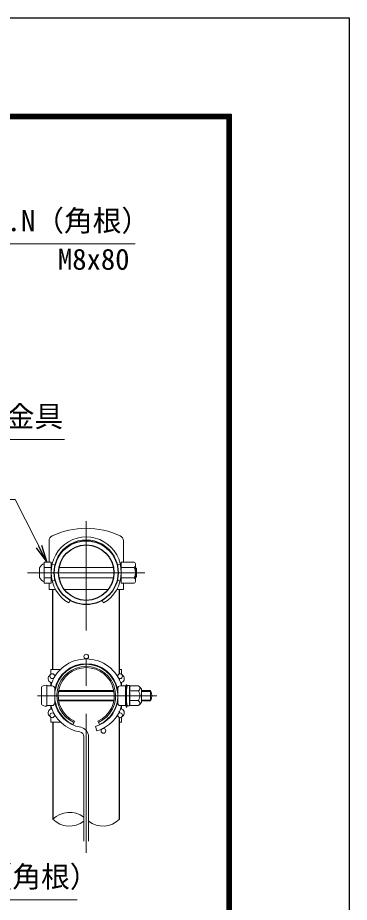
# Model space of a CAD drawing. Units: millimetres, scale not verified. Extents: x -4200 to 4200, y -2970 to 2970.
# Drawn here: x 3442 to 4200, y 949 to 2970 of the extents above; entities that cross this region are included whole.
import ezdxf
from ezdxf.enums import TextEntityAlignment as Align

# ---------------------------------------------------------------- set-up
doc = ezdxf.new("R2010")
doc.units = ezdxf.units.MM
doc.header["$LTSCALE"] = 10
doc.linetypes.add('USER1', pattern=[50.8, 31.75, -6.35, 6.35, -6.35])
for name, color, linetype, lineweight in [('0-3_D-STR1', 1, 'Continuous', 25), ('0-4_D-BMK', 2, 'USER1', 13), ('0-5_D-STR2', 7, 'Continuous', 13), ('0-6_D-STR-DIM', 7, 'Continuous', 13), ('0-7_D-STR3', 3, 'Continuous', 13), ('0-B_D-STR-TXT', 7, 'Continuous', 13), ('0-C_D-TTL', 7, 'Continuous', 25)]:
    doc.layers.add(name, color=color, linetype=linetype, lineweight=lineweight)
doc.layers.add('0-9_0', color=7, linetype='Continuous')
doc.styles.add('ＭＳ ゴシック', font='')
doc.styles.get('ＭＳ ゴシック').set_extended_font_data('MS Gothic')

# ---------------------------------------------------------------- blocks, each defined once
blk = doc.blocks.new('A$Cb6e87afd')
at = {"layer": '0-5_D-STR2'}
for p, q in [((69.73, -513.83), (80.01, -548.32)), ((-18, -1386.67), (-18, -591.35)), ((18, -1386.67), (18, -591.35))]:
    blk.add_line(p, q, dxfattribs=at)
for centre in [(0, 18), (-258.08, -131), (258.08, -131), (-258.08, -429), (258.08, -429), (131.19, -547.57)]:
    blk.add_circle(centre, 18, dxfattribs=at)
for centre, radius, start, end in [((0, -280), 280, 15.53679, 164.46321), ((0, -280), 244, 10.38886, 169.61114), ((0, -280), 244, 190.38886, 260.16066), ((0, -280), 244, 286.60421, 349.61114), ((0, -280), 280, 195.53679, 260.16066), ((0, -280), 280, 286.60421, 344.46321), ((-54, -591.35), 72, 0, 80.16066), ((-54, -591.35), 36, 0, 80.16066)]:
    blk.add_arc(centre, radius, start, end, dxfattribs=at)
blk = doc.blocks.new('_Open')
at = {"layer": '0-9_0'}
blk.add_line((-10, 1.667), (0, 0), dxfattribs=at)
blk.add_lwpolyline([(-10, -1.667), (0, 0), (-10, 0)], dxfattribs=at)

msp = doc.modelspace()

# ---------------------------------------------------------------- linework, layer by layer
at = {"layer": '0-3_D-STR1'}
for p, q in [((3522.71, 1481.24), (3522.71, 1664.24)), ((3675.11, 1471.2), (3675.11, 1664.24)), ((3675.11, 1456.59), (3675.11, 1460.68)), ((3675.11, 1382.18), (3675.11, 1385.89)), ((3522.71, 1361.24), (3522.71, 1139.24)), ((3675.11, 1139.24), (3675.11, 1371.28))]:
    msp.add_line(p, q, dxfattribs=at)
for radius in [72.9, 63.3]:
    msp.add_circle((3598.91, 1702.34), radius, dxfattribs=at)
at = {"layer": '0-4_D-BMK'}
for p, q in [((3598.91, 1062.56), (3598.91, 1820.24)), ((3465.14, 1702.34), (3732.68, 1702.34)), ((3487.59, 1421.24), (3760.2, 1421.24))]:
    msp.add_line(p, q, dxfattribs=at)
at = {"layer": '0-6_D-STR-DIM'}
for centre, start, end in [((3560.81, 1100.9), 52.7739, 134.81854), ((3560.81, 1177.58), 225.18146, 307.2261), ((3637.01, 1177.58), 232.7739, 314.81854)]:
    msp.add_arc(centre, 54.05, start, end, dxfattribs=at)
at = {"layer": '0-7_D-STR3'}
for p, q in [((3514.01, 1726.64), (3514.01, 1774.85)), ((3683.81, 1726.64), (3683.81, 1774.85)), ((3503.21, 1726.64), (3519.11, 1726.64)), ((3503.21, 1678.04), (3503.21, 1726.64)), ((3519.11, 1726.64), (3519.11, 1678.04)), ((3527.68, 1719.95), (3520.98, 1721.61)), ((3670.13, 1719.95), (3676.37, 1721.49)), ((3708.71, 1726.64), (3678.71, 1726.64)), ((3678.71, 1726.64), (3678.71, 1678.04)), ((3711.71, 1683.64), (3711.71, 1720.68)), ((3492.11, 1691.27), (3492.11, 1713.41)), ((3503.21, 1714.49), (3519.11, 1714.49)), ((3536.76, 1714.34), (3661.06, 1714.34)), ((3708.71, 1714.49), (3678.71, 1714.49)), ((3711.71, 1712.31), (3714.11, 1712.31)), ((3503.21, 1690.19), (3519.11, 1690.19)), ((3503.21, 1678.04), (3519.11, 1678.04)), ((3514.01, 1664.24), (3514.01, 1678.04)), ((3528.14, 1684.84), (3521.44, 1683.19)), ((3536.76, 1690.34), (3661.06, 1690.34)), ((3669.68, 1684.84), (3676.37, 1683.19)), ((3708.71, 1690.19), (3678.71, 1690.19)), ((3708.71, 1678.04), (3678.71, 1678.04)), ((3683.81, 1664.24), (3683.81, 1678.04)), ((3711.71, 1691.02), (3714.11, 1692.37)), ((3514.01, 1664.24), (3528.79, 1664.24)), ((3548.36, 1664.24), (3649.46, 1664.24)), ((3683.81, 1664.24), (3669.02, 1664.24)), ((3562.63, 1639.11), (3559.19, 1633.13)), ((3635.19, 1639.11), (3638.62, 1633.13)), ((3540.12, 1481.24), (3517.91, 1481.24)), ((3517.91, 1469.99), (3517.91, 1481.24)), ((3559.11, 1481.24), (3556.98, 1481.24)), ((3675.11, 1481.24), (3679.91, 1481.24)), ((3679.91, 1469.99), (3679.91, 1481.24)), ((3496.91, 1440.8), (3496.91, 1401.68)), ((3508.91, 1397.24), (3508.91, 1445.24)), ((3508.91, 1443.74), (3520.91, 1443.74)), ((3517.91, 1443.49), (3517.91, 1451.24)), ((3517.91, 1446.77), (3517.91, 1445.02)), ((3526.91, 1404.74), (3526.91, 1437.74)), ((3670.91, 1437.74), (3670.91, 1404.74)), ((3676.91, 1443.74), (3688.91, 1443.74)), ((3679.91, 1443.49), (3679.91, 1451.24)), ((3688.91, 1443.74), (3688.91, 1398.74)), ((3690.45, 1442.08), (3688.91, 1436.78)), ((3688.91, 1436.78), (3688.91, 1405.7)), ((3690.45, 1446.4), (3690.45, 1442.08)), ((3690.45, 1446.4), (3691.95, 1446.4)), ((3691.01, 1434.72), (3692.17, 1444.21)), ((3691.01, 1434.72), (3691.01, 1407.72)), ((3691.95, 1446.4), (3691.95, 1442.08)), ((3697.48, 1444.47), (3692.47, 1444.47)), ((3697.6, 1421.22), (3697.6, 1444.4)), ((3697.9, 1443.74), (3697.76, 1444.25)), ((3717.99, 1443.76), (3697.9, 1443.76)), ((3725.51, 1436.24), (3725.51, 1406.24)), ((3526.91, 1433.24), (3527.91, 1433.24)), ((3526.91, 1431.21), (3527.6, 1431.21)), ((3535.49, 1431.21), (3662.33, 1431.21)), ((3535.84, 1433.24), (3661.98, 1433.24)), ((3669.9, 1433.24), (3670.91, 1433.24)), ((3670.21, 1431.21), (3670.91, 1431.21)), ((3690.41, 1433.39), (3691.01, 1433.39)), ((3691.01, 1433.39), (3691.01, 1409.09)), ((3717.99, 1432.5), (3697.6, 1432.5)), ((3697.6, 1421.22), (3697.6, 1398.05)), ((3725.51, 1433.24), (3745.91, 1433.24)), ((3725.51, 1431.21), (3745.91, 1431.21)), ((3745.91, 1433.24), (3745.91, 1409.24)), ((3508.91, 1398.74), (3520.91, 1398.74)), ((3517.91, 1391.24), (3517.91, 1398.99)), ((3526.91, 1411.27), (3527.6, 1411.27)), ((3526.97, 1409.24), (3527.91, 1409.24)), ((3535.49, 1411.27), (3662.33, 1411.27)), ((3535.84, 1409.24), (3661.98, 1409.24)), ((3669.9, 1409.24), (3670.85, 1409.24)), ((3670.21, 1411.27), (3670.91, 1411.27)), ((3676.91, 1398.74), (3688.91, 1398.74)), ((3679.91, 1391.24), (3679.91, 1398.99)), ((3690.45, 1399.72), (3688.91, 1405.7)), ((3690.41, 1409.09), (3691.01, 1409.09)), ((3690.41, 1405.7), (3691.95, 1399.72)), ((3691.01, 1407.72), (3692.17, 1398.23)), ((3691.95, 1399.72), (3691.95, 1395.4)), ((3697.41, 1397.97), (3692.47, 1397.97)), ((3717.99, 1409.98), (3697.6, 1409.98)), ((3717.99, 1398.72), (3697.9, 1398.72)), ((3725.51, 1411.27), (3745.91, 1411.27)), ((3725.51, 1409.24), (3745.91, 1409.24)), ((3517.91, 1361.24), (3517.91, 1372.5)), ((3540.12, 1361.24), (3517.91, 1361.24)), ((3559.11, 1361.24), (3556.98, 1361.24)), ((3568.91, 1355.79), (3572.16, 1362.88)), ((3628.91, 1355.79), (3625.66, 1362.88)), ((3675.11, 1361.24), (3679.91, 1361.24)), ((3679.91, 1361.24), (3679.91, 1372.5))]:
    msp.add_line(p, q, dxfattribs=at)
for points in [[(3711.71, 1692.37), (3714.11, 1692.37), (3714.11, 1712.31), (3711.71, 1713.66)], [(3691.95, 1442.08), (3690.41, 1436.78), (3690.41, 1405.7)], [(3690.45, 1399.72), (3690.45, 1395.4), (3691.95, 1395.4)]]:
    msp.add_lwpolyline(points, dxfattribs=at)
for centre, radius, start, end in [((3598.91, 1620.74), 183, 64.95813, 115.04187), ((3526.91, 1774.85), 12.9, 115.04187, 180), ((3598.91, 1704.31), 79.82, 358.58736, 181.41264), ((3670.91, 1774.85), 12.9, 0, 64.95813), ((3598.91, 1704.31), 72.92, 358.58736, 181.41264), ((3512.27, 1702.26), 23.04, 113.15662, 151.05168), ((3704.06, 1720.57), 7.65, 307.42505, 52.57495), ((3598.91, 1702.34), 79.8, 180, 240.15373), ((3598.91, 1702.34), 79.8, 299.84627, 0), ((3685.6, 1702.34), 26.1, 332.26063, 27.73937), ((3512.27, 1702.42), 23.04, 208.94832, 246.84338), ((3704.09, 1684.12), 7.63, 307.21089, 52.78911), ((3598.91, 1421.24), 72, 294.62432, 245.37568), ((3598.91, 1421.24), 67.2, 294.62432, 245.37568), ((3598.91, 1421.24), 64.2, 294.62432, 245.37568), ((3521.66, 1460.24), 9.75, 119.47317, 247.38014), ((3516.37, 1460.24), 9.13, 9.9641, 11.88326), ((3676.16, 1460.24), 9.75, 292.61986, 60.52683), ((3516.37, 1460.24), 9.13, 279.7159, 299.45512), ((3520.91, 1437.74), 6, 0, 90), ((3676.91, 1437.74), 6, 90, 180), ((3681.45, 1460.24), 9.13, 240.54488, 260.2841), ((3689.29, 1433.44), 1.71, 358.43845, 49.48837), ((3692.47, 1444.17), 0.3, 90, 173), ((3697.48, 1444.17), 0.3, 15, 90), ((3682.96, 1438.1), 15.97, 339.37322, 22.7756), ((3714.94, 1438.13), 6.4, 298.45309, 61.54691), ((3705.18, 1423.48), 24, 32.13463, 57.68315), ((3635.34, 1421.22), 63.57, 0, 10.20031), ((3635.34, 1421.22), 63.57, 349.79969, 0), ((3700.72, 1421.24), 20.62, 0, 33.09348), ((3700.72, 1421.24), 20.62, 326.90652, 0), ((3723.41, 1421.24), 25.5, 331.92751, 28.07249), ((3520.91, 1404.74), 6, 270, 0), ((3676.91, 1404.74), 6, 180, 270), ((3689.29, 1409.04), 1.71, 310.51348, 1.56339), ((3692.47, 1398.27), 0.3, 187, 270), ((3697.41, 1398.27), 0.3, 270, 337.2244), ((3682.96, 1404.34), 15.97, 337.2244, 20.62678), ((3714.94, 1404.35), 6.4, 298.45309, 61.54691), ((3705.18, 1419.01), 24, 302.31685, 327.86537), ((3521.66, 1382.24), 9.75, 112.61986, 240.52683), ((3516.37, 1382.24), 9.13, 60.54488, 80.2841), ((3516.37, 1382.24), 9.13, 348.11674, 350.0359), ((3681.45, 1382.24), 9.13, 189.9641, 191.59585), ((3681.45, 1382.24), 9.13, 189.9641, 191.88326), ((3681.45, 1382.24), 9.13, 99.7159, 119.45512), ((3676.16, 1382.24), 9.75, 299.47317, 67.38014)]:
    msp.add_arc(centre, radius, start, end, dxfattribs=at)
for centre, start_param, end_param in [((3511.31, 1440.8), 1.7382444, 3.1415927), ((3511.31, 1401.68), 3.1415927, 4.5449409)]:
    msp.add_ellipse(centre, major_axis=(14.4, 0), ratio=0.3125, start_param=start_param, end_param=end_param, dxfattribs=at)
at = {"layer": '0-B_D-STR-TXT'}
for points in [[(3711.13, 2453.38), (3134.42, 2453.38), (3092.57, 2372.62)], [(3549.23, 2006.79), (3165.38, 2006.79), (3116.29, 2152.35)], [(3029.97, 1869.68), (3436.23, 1869.68), (3507.98, 1728.42)], [(3578.08, 954.91), (3081.97, 954.91), (2854.83, 1408.75)]]:
    msp.add_lwpolyline(points, dxfattribs=at)
at = {"layer": '0-C_D-TTL', "color": 2}
msp.add_lwpolyline([(-4200, 2970), (4200, 2970), (4200, -2970), (-4200, -2970)], close=True, dxfattribs=at)
at = {"layer": '0-C_D-TTL'}
for points in [[(-3930, 2750), (3930, 2750), (3930, -2750), (-3930, -2750)], [(-3927.5, 2747.5), (3927.5, 2747.5), (3927.5, -2747.5), (-3927.5, -2747.5)], [(-3925, 2745), (3925, 2745), (3925, -2745), (-3925, -2745)], [(-3922.5, 2742.5), (3922.5, 2742.5), (3922.5, -2742.5), (-3922.5, -2742.5)], [(-3920, 2740), (3920, 2740), (3920, -2740), (-3920, -2740)]]:
    msp.add_lwpolyline(points, close=True, dxfattribs=at)

# ---------------------------------------------------------------- block references
at = {"layer": '0-5_D-STR2', "xscale": 0.3, "yscale": 0.3}
msp.add_blockref('A$Cb6e87afd', (3598.91, 1505.24), dxfattribs=at)
at = {"layer": '0-B_D-STR-TXT', "xscale": 4, "yscale": 4, "rotation": 296.929}
msp.add_blockref('_Open', (3508.89, 1726.64), dxfattribs=at)

# ---------------------------------------------------------------- texts
at = {"layer": '0-B_D-STR-TXT', "style": 'ＭＳ ゴシック'}
for s, p in [('パネルB.N（角根）', (3187.62, 2467.87)), ('M8x80', (3534.31, 2379.83)), ('パネル金具', (3218.33, 2020.65)), ('継手B.N（角根）', (3135.18, 969.4))]:
    msp.add_text(s, height=48.09, dxfattribs=at).set_placement(p, align=Align.BOTTOM_LEFT)

doc.saveas('drawing.dxf')
